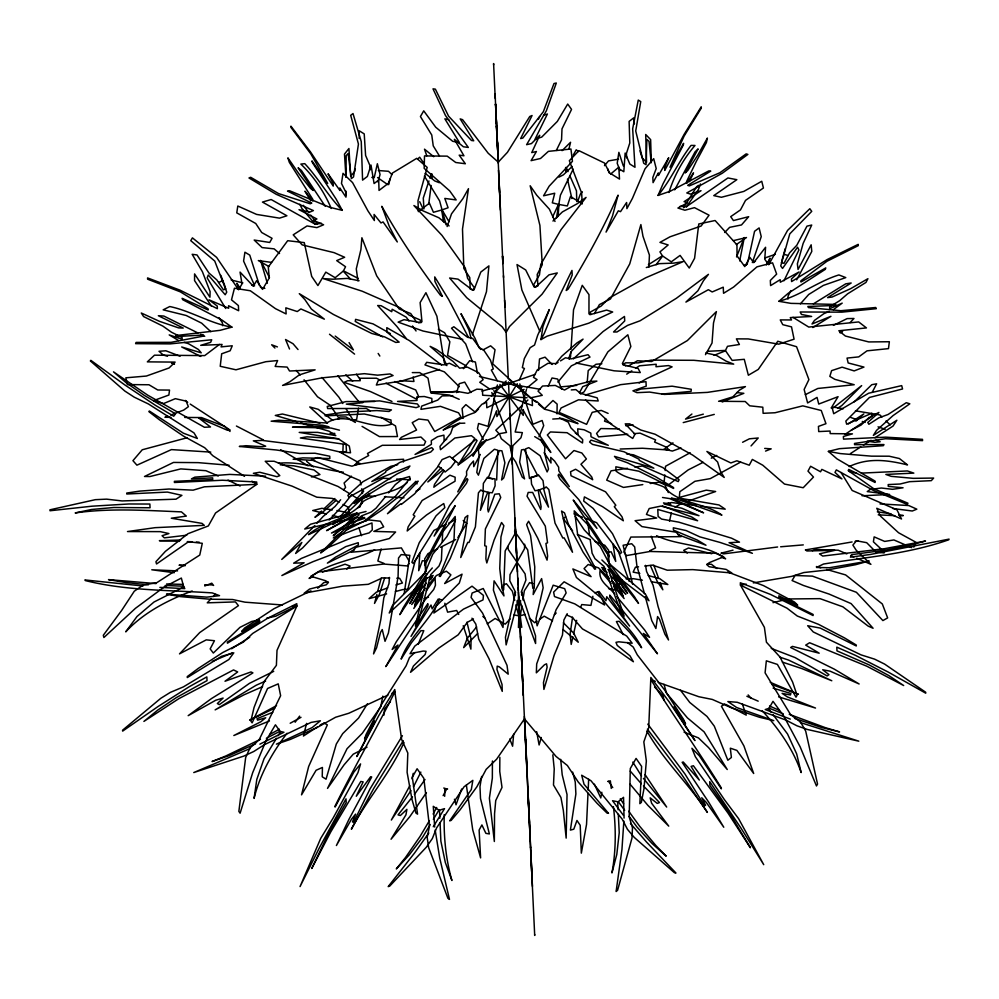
<?xml version="1.0" encoding="UTF-8"?>
<svg xmlns="http://www.w3.org/2000/svg" width="999" height="999" viewBox="0 0 999 999"><rect width="100%" height="100%" fill="white"/><g stroke="black" fill="none" stroke-linecap="round" stroke-linejoin="round"><path stroke-width="1.5" d="M359.19 138.511L359.228 130.782L364.223 133.903L365.597 155.457L369.892 165.459L370.179 169.88M492.42 761.013L492.345 778.121L489.385 798.213L494.343 841.495L494.555 813.748L495.729 800.561L502.01 787.424L499.75 771.54L499.85 757.354M345.891 195.679L345.916 191.059M346.016 177.198L346.178 155.644L348.127 153.534L351.348 178.609L353.534 176.935L358.441 144.043L350.699 115.31L353.009 113.549L361.263 141.633L362.575 180.12L367.357 176.461L371.016 165.072L374.088 183.554L378.696 180.032L379.046 190.422L388.386 183.304L392.407 173.089L416.708 158.341L427.185 167.407L417.994 200.699L418.369 211.601L429.408 203.172L433.441 212.287L441.67 210.002L443.544 221.853M557.017 413.886L557.142 404.096L552.984 400.499L544.305 409.016L538.498 404.145M788.024 299.026L788.086 296.004L790.958 290.609M444.23 814.635C443.656 836.8 445.804 859.152 451.923 880.506L445.329 862.487L440.871 841.121L440.072 822.789M444.68 796.303L444.867 788.661L447.602 788.985M454.87 518.256L453.996 540.309L439.273 576.336L440.334 576.435L450.299 558.291L462.325 528.883L465.047 517.607L467.807 515.484L465.372 534.228L460.739 557.529L467.782 542.382L469.031 542.482L475.399 526.885L478.434 492.819L480.869 489.96L483.504 491.858L480.394 510.327L487.749 492.407L492.257 492.782L495.092 485.876L495.017 478.846L489.448 478.384M496.665 480.057L497.839 450.274L494.455 449.25L483.891 458.416L478.434 475.174L476.798 472.402L479.195 456.156L478.346 449.987L482.03 442.095M524.675 544.205L524.487 548.738L510.027 574.587L509.79 580.781L515.534 592.232L505.457 637.237L506.131 644.904L518.831 597.227M648.9 267.083L649.412 255.057L642.969 236.239L640.883 224.575L629.732 263.911L610.476 298.963L599.388 304.62L594.455 313.611M342.807 453.109L343.181 444.505M442.008 546.74L441.383 560.289L439.023 566.046L430.769 574.562L418.918 619.218L415.397 626.011L426.673 578.034M442.22 542.232L442.707 531.705L444.992 526.086M587.999 793.293L586.538 824.375L581.331 853.146L580.207 825.286L576.96 820.466L573.788 829.207L570.392 830.094L575.886 793.93L575.262 782.055L572.677 772.102M588.149 790.184L588.661 779.307M558.141 216.433L558.891 204.458L567.32 205.956L570.491 196.516L582.28 203.858L581.63 192.969L569.343 160.702L578.945 150.674L604.557 163.062L609.527 172.852L619.505 179.071L618.893 168.694L623.813 171.753L625.149 153.072L629.857 164.061L634.977 167.258L632.667 128.809L638.261 100.075L640.734 101.611L635.714 130.956L643.693 163.237L646.028 164.685L646.877 139.423L649.025 141.334L651.211 162.787M570.829 352.21L570.541 356.755L569.243 359.116M571.028 349.188L573.526 309.802L582.255 285.339L588.985 294.63L588.96 313.886L591.358 314.385M389.398 577.434L388.998 583.566L383.803 597.902L380.819 619.492L373.551 653.92L376.586 647.802L380.532 632.392L382.242 629.57L385.027 641.308L388.399 633.054L398.077 576.698L398.526 558.016L401.161 554.607L409.852 555.332L404.22 593.431M623.863 821.091L621.94 849.562L616.121 891.52L617.582 890.296L631.992 838.036L632.479 827.734L629.208 816.92L630.294 768.543L636.076 758.416L641.62 766.408L639.86 803.646L641.346 802.422L643.993 788.698L646.341 761.001L643.831 741.895L648.713 727.784L650.849 677.459L669.08 701.735L694.942 740.596L674.2 708.366L674.113 706.693L685.551 723.863L683.578 719.48L664.722 690.122L637.3 654.869L633.241 647.077L627.434 642.507M624.063 818.094L623.526 797.327L617.707 802.147L618.094 809.789M538.523 370.417L539.522 358.991L545.067 357.167L552.097 364.498M513.636 734.277L512.599 746.241L509.752 738.998M587.137 382.904L588.211 370.592L595.953 364.273L601.86 363.723M664.797 474.9L664.035 483.528L667.582 485.576L688.124 469.955L703.109 462.337M665.172 470.579L665.546 466.258L690.159 452.734M533.728 588.523L533.179 594.555L541.62 578.608L543.156 587.787L536.001 618.793L537.125 625.836L553.171 585.189L564.697 588.673L566.146 592.944L556.156 609.627L536.688 663.948L536.338 672.827L544.443 664.797L546.54 663.798L547.127 667.095L543.468 682.567L543.906 689.41L554.058 655.581L562.449 635.114L563.886 619.992L567.207 613.698M383.928 715.097L384.49 709.128L390.459 701.573M403.359 462.038L403.633 459.24L381.331 460.576L354.982 464.872L357.505 461.713L368.668 455.544L367.47 453.496L382.292 445.304L424.001 445.129L425.636 441.57L420.929 437.025L399.563 439.498L401.361 437.312L416.571 430.032L412.225 422.652L418.793 419.018L427.984 420.104L434.702 431.518L461.014 416.983L458.553 412.812L440.447 406.331L420.916 409.34L421.653 406.118L437.737 400.087L442.107 395.904L452.784 395.679M428.771 203.784L431.143 185.489M572.564 617.245L570.079 634.353L571.203 644.405L572.902 636.887M646.316 267.532L659.24 263.661L673.651 263.124L683.154 261.626L645.616 277.822L609.34 297.977L601.086 306.106L590.446 312.013L589.885 314.697L606.63 310.09L612.674 311.988L588.786 323.177L547.077 336.188L540.971 339.585L542.882 326.798L549.288 309.528L537.687 335.277L534.552 345.017L530.182 347.677L524.313 358.616L522.352 367.57L524.438 368.506L519.492 379.645M521.89 606.068L518.431 627.547L519.155 609.078L520.616 600.586M522.877 599.937L524.35 590.734L529.595 582.629L533.004 583.666M481.643 776.41L479.995 786.563L480.494 798.438L489.373 833.928L485.889 833.353L481.905 824.962L479.12 830.057L480.606 857.891L472.714 829.757L466.371 785.089M358.516 408.154L356.631 419.493L353.047 420.055L345.979 408.628M521.59 594.929L522.077 592.095M556.418 218.157L560.402 195.205L573.214 169.093M601.823 792.269L600.786 797.964L594.368 784.153M382.804 696.128L380.794 706.693L362.375 733.191L347.04 748.713L327.522 788.398L344.081 764.822L353.221 754.208L367.033 747.152M739.685 260.939L744.292 237.537L736.538 256.943M592.869 596.266L590.921 605.394L581.743 604.57L580.619 607.33M412.075 778.795L413.261 773.276M355.244 168.644L354.595 171.616L350.686 176.249L348.926 148.514L344.493 154.083L345.941 176.898M748.039 261.064L754.57 231.281L759.103 227.922L761.238 236.638L752.359 262.587M497.377 384.977L488.099 426.373L478.571 423.501L477.472 428.708L483.266 439.46M669.505 521.166L671.365 512.874M573.588 633.878L576.648 620.354M388.686 184.653L390.06 178.971M568.943 149.001L570.566 142.27L562.075 150.662M306.581 723.376L303.434 736.026L317.407 726.922M407.48 590.471L415.122 561.113L419.805 553.234L418.693 570.704L422.352 560.714L424.625 560.901M376.873 594.467L374.513 603.421L379.283 594.605L384.64 578.096M377.659 591.483L381.193 578.059M526.461 389.485L515.172 432.018L522.365 432.617L520.941 437.762L512.937 445.641L511.788 456.955L508.753 462.312L503.696 478.009L501.548 479.995L504.882 462.787L501.91 450.811L499.363 450.586L488.049 478.259M768.481 263.773L769.979 258.129L766.383 264.885M377.997 182.018L380.045 174.5L377.36 163.736L374.2 177.735L371.828 177.397M381.131 548.975L377.847 561.001L383.966 563.374M781.742 261.164L785.202 248.701M456.68 392.632L459.228 383.691L464.71 382.118L470.866 392.57M541.271 737.512L539.11 744.979L536.688 731.705M424.175 580.494L414.647 605.918L422.552 580.619M424.875 573.189L425.799 570.204L425.786 564.073M472.39 334.777L486.476 291.671L488.911 265.884L480.781 272.09L473.951 289.922L471.428 289.41M359.802 507.142L362.487 498.976L367.957 495.954L375.474 496.341M428.946 180.981L423.276 198.064L423.963 208.866M429.882 178.134L431.306 173.863M447.127 226.561L451.523 213.836L462.837 198.714L468.481 188.661L462.5 229.071L463.836 268.419L469.78 277.622L470.167 289.148M568.743 358.504L571.141 351.561L583.066 339.123L577.022 342.869L561.688 356.306L555.806 363.636L548.001 363.299L537.25 369.955L533.466 377.322L537.1 379.608L526.848 388.024M461.65 789.01L456.019 804.807L454.445 799.225M700.449 183.966L698.401 189.548L686.488 206.83M577.684 201.373L580.332 194.143L582.355 191.771M418.169 644.343L423.801 630.656L420.929 630.694L411.388 642.844L401.111 659.103C409.353 636.288 429.945 621.153 439.535 599.325L442.445 599.962M538.973 436.838L543.706 425.586L542.12 420.504L532.929 424.263L519.805 383.916M404.008 742.457C390.172 773.588 367.07 799.05 351.361 829.232L373.801 788.298L403.296 740.709M648.376 264.747L662.387 255.781L659.939 251.885L668.181 244.955L659.964 242.382L670.017 236.8L701.123 226.036L709.065 215.21L694.48 207.655L684.889 210.227L677.934 208.042L687.512 202.722L684.09 201.648L701.023 190.697L690.359 194.068L686.8 192.944L722.277 173.239L747.864 154.42L746.153 153.883L719.929 172.715L689.36 185.889L687.737 185.377L710.751 171.104L708.728 170.941L670.341 191.184L658.066 195.429L663.061 183.754L683.328 145.005L683.578 143.344L669.992 167.245L684.09 136.126L701.298 108.079L701.236 106.806L684.153 134.316L664.747 170.429L664.622 167.782L668.731 157.73L658.441 175.462L658.316 172.902L653.071 182.655L652.822 177.485L656.218 168.581L653.696 158.666L645.042 168.781L632.417 198.389L626.91 208.629L626.61 202.51L620.529 211.651L618.344 210.814L606.043 232.105L612.512 215.946L618.056 195.142C603.783 227.76 586.55 258.891 568.094 289.173L566.196 290.497L572.202 274.937L571.977 270.429L560.314 294.106L544.305 333.366L540.971 339.585M420.854 772.102L413.499 786.775M668.905 192.507C674.375 175.237 683.166 159.278 694.979 145.467L691.058 145.417C678.783 161.139 670.878 179.982 658.066 195.429M548.189 386.226L552.035 377.984L557.642 379.046L561.588 389.148M605.706 418.569L604.495 421.166L611.688 423.801M552.672 216.82L558.503 204.383L552.31 202.834L554.72 193.232L543.568 195.792L549.15 186.201L572.439 161.338L570.941 149.013L548.401 151.361L540.534 158.479L531.093 160.652L536.413 151.511L531.755 152.585L539.747 135.277L531.468 143.569L526.623 144.68L546.341 110.827L556.318 83.004L553.983 83.541L543.344 111.713L522.852 138.062L520.654 138.574L532.067 115.509L529.757 116.496L507.43 152.323L498.251 162.138L488.186 153.234L462.587 119.668L460.189 118.893L473.713 140.784L471.466 140.484L448.588 116.184L435.364 89.136L432.992 88.824L445.517 115.584L468.319 147.44L463.386 146.778L454.37 139.311L463.936 155.782L459.19 155.157L465.347 163.749L455.731 162.487L447.215 156.144L424.513 155.931L424.163 168.344L449.7 190.896L456.156 199.925L444.792 198.426L448.089 207.755L442.045 209.877L449.026 221.703M689.31 181.693L693.531 172.852L686.663 183.366L686.575 181.556L696.365 161.276L706.38 142.62L707.392 138.049L697.939 154.882L687.762 170.542L685.227 172.902L698.114 148.901L695.092 151.848L674.687 189.847M783.978 280.769L798.913 249.962L797.564 247.165L782.542 268.431L780.731 265.934L789.759 233.903L811.737 211.351L809.827 208.716L787.549 230.432L768.718 264.723L764.747 259.24L765.584 247.277L753.696 262.637L749.874 257.355L744.792 266.621L737.062 255.931L736.95 244.855L715.122 220.504L698.776 223.988L694.58 258.316L689.248 268.032L680.107 255.407L671.291 261.838L662.674 256.031L656.093 264.698M409.852 785.651L391.346 820.042L410.939 790.609M538.374 119.268L539.722 116.521M556.331 150.449L561.55 139.823L562 128.859L571.553 109.403L567.707 104.058L557.317 121.453L541.745 137.088L535.102 139.061L547.402 114.011L543.556 115.272M872.339 392.058L876.623 383.803L871.777 384.702L854.295 401.76M579.408 392.882L582.717 386.675L596.903 381.094L589.722 381.431L571.515 386.113L564.51 390.035L555.294 385.427L542.544 386.026L538.024 391.133L542.295 395.342L530.107 397.927M796.702 279.795L811.787 251.436L811.151 244.805L798.051 269.443L797.364 263.848L803.159 243.369L811.712 225.05L806.967 226.136L796.79 245.279L789.56 252.884L783.99 263.349L781.355 262.55M480.307 454.458L473.751 466.658L473.476 461.051L469.967 465.084L466.521 471.516L466.695 475.149L457.742 491.858L466.958 478.459L467.894 479.607L466.458 483.341L449.463 505.756L434.128 536.113L455.132 505.606C445.654 525.349 433.179 544.093 424.65 564.522L424.687 565.372L442.707 531.83L455.182 516.458L455.319 519.343M455.394 520.791L446.965 536.475L432.704 554.233L425.549 571.603L403.246 607.692L399.85 614.66L426.71 573.726L409.865 603.608L427.722 573.301L432.305 567.969M433.116 814.06L436.688 807.479M443.119 795.629L446.69 789.035L443.768 788.024M913.785 547.115L916.345 542.482L898.551 532.742L880.544 516.196L876.772 508.279L901.523 518.981L896.965 509.852L852.184 490.484L841.071 472.539M573.214 155.145L576.211 149.813L578.471 151.536M705.481 354.67L712.037 343.019L713.498 323.014L716.408 311.613L687.362 340.572L651.635 361.538L637.449 360.764L628.284 366.146M409.016 563.399L407.555 565.946L383.653 564.048L318.644 571.94L310.801 576.273L325.537 580.706L328.446 582.429L326.236 584.815L309.565 589.073L304.22 593.169L342.757 586.151L368.294 584.315L382.492 577.859L389.647 578.046M515.771 532.43L505.169 550.961L503.646 589.76L502.247 589.335L499.737 568.593L500.974 536.925L503.871 525.699L501.548 522.502L494.055 540.197L486.813 562.961L485.876 558.891L486.376 546.253L484.715 545.754L485.377 528.958L500.749 497.465L499.25 493.793L494.817 494.218L488.349 511.975L487.712 509.128L489.06 492.669L483.079 490.871L483.366 483.429L487.425 477.26L492.707 478.858M746.191 265.235L747.714 262.55M402.41 735.714L370.005 788.96L353.584 822.277L352.472 821.915L355.569 814.123L351.536 819.118L336.401 845.529L349.063 819.155L371.715 776.972L370.617 776.76L356.268 796.253L363.161 781.88L360.801 781.455L330.781 831.867L311.738 868.481L329.458 831.568L346.191 802.559L346.016 798.838L319.343 847.839L300.05 886.575L320.704 838.386L333.092 818.094L357.954 772.652L360.577 763.91L353.796 772.215L335.077 807.067L335.027 806.118C354.133 767.507 375.499 730.381 394.88 691.895L394.767 689.547L378.883 715.446L356.793 756.568L374.4 722.527L374.325 720.853L364.56 739.023L366.096 734.465L382.105 703.471L406.118 665.784L409.428 657.642L414.797 652.547M429.408 820.654L420.017 836.488L405.519 857.479L396.303 868.918L409.203 854.957L422.565 837.299L430.269 824.487M425.012 779.52L414.373 794.467M433.354 819.367L438.748 810.401L444.518 808.653L433.254 826.735M276.511 738.261L264.048 758.703L256.818 779.395L254.083 798.388C259.852 774.487 272.203 752.697 287.038 733.266M278.059 735.714L280.394 731.88L275.437 724.812L266.109 740.484L252.697 772.639L240.11 813.186L238.861 811.4L245.654 757.554L249.925 748.039L259.103 739.809L280.632 695.704L278.234 683.865L267.557 688.486L252.123 722.876L250.861 721.066L254.058 707.467L264.236 681.393L276.398 665.346L277.01 650.349L296.89 606.043L296.778 603.696L267.832 618.144L227.397 643.206L227.347 642.057L259.69 622.015L259.615 620.342L241.746 631.405L244.618 628.034L273.976 608.716L310.939 590.821M517.245 383.678L496.89 416.595L496.615 410.826C490.484 426.81 480.007 440.484 472.927 456.156L481.518 443.294L486.288 439.747M683.616 207.767L696.615 186.738L698.526 185.352M423.314 591.47L413.798 608.478L422.664 595.891M430.606 579.732L432.23 577.122M367.445 703.771L358.554 718.094L342.707 733.616L336.313 744.018L326.049 779.195L322.24 776.797L322.427 767.444L316.109 770.266L301.536 794.854L308.666 766.483L327.347 724.874L323.763 722.789M457.904 537.549L466.758 523.376L463.199 520.504M622.315 580.157L615.834 589.959L608.541 588.598M426.411 792.657L409.815 816.645L391.046 839.235L405.956 814.809L406.905 809.34L400.362 815.534L398.052 814.897L412.45 796.877M426.223 590.846L435.102 578.259L435.439 585.252L433.728 589.497L424.413 600.736L396.266 641.795L392.132 649.487L397.989 645.029L385.814 666.62C399.725 645.541 413.461 624.325 427.847 603.683L427.959 605.993L411.014 636.4L431.019 605.032L432.18 608.878L438.199 599.075L439.535 599.325M428.821 832.979L414.622 852.934L388.186 886.613L389.647 886.175L426.373 847.164L432.355 838.511L436.638 827.846L464.123 786.7L472.839 780.369L471.328 789.535L449.687 820.841L451.161 820.391L460.189 809.689L476.86 786.825L486.151 769.367L496.59 759.24L524.475 718.893L524.363 716.545M295.13 722.24L299.625 716.121M359.178 514.685L320.604 552.922L326.76 548.626L361.563 515.871L371.191 512.05L376.086 508.166L385.676 496.416M463.386 368.681L469.68 360.726L475.387 362.025L477.472 373.301M351.548 494.855L343.968 504.408L329.133 520.017M410.015 478.284L395.292 496.478L364.635 520.816L365.11 521.328L381.805 510.114L406.83 490.247L415.472 481.868L418.231 481.193L387.475 513.711L400.786 503.808L401.336 504.408L414.61 493.868L438.186 466.446M388.549 492.882L395.254 484.665L402.422 478.971M476.61 626.897L467.295 638.249L463.661 647.627L477.584 633.603M557.892 382.118L571.328 365.871L589.997 357.08L587.999 354.707L571.116 358.866L565.459 357.779L560.514 360.889M340.647 499.75L335.015 506.505L323.139 516.446L316.958 523.239M362.038 502.972L358.079 507.729L360.439 505.744M366.983 497.04L369.955 493.481L362.525 498.214L344.006 515.734M604.495 165.647L608.516 160.901L618.556 159.178M425.562 588.236L411.713 604.47L421.553 588.723L426.398 583.191M427.535 585.913L436.438 575.486L446.378 571.216L450.886 574.862L444.642 583.566L462.05 574.175L459.328 583.029L436.026 606.281L433.878 613.036L472.015 586.163L483.454 595.404L483.017 599.924L463.474 609.128L414.772 646.128L410.027 653.708L423.189 651.048L426.061 651.298L425.124 654.507L413.399 666.058L410.552 672.277L438.648 648.164L458.204 634.802L467.245 622.365L473.476 618.98M337.887 419.255L339.86 416.983L346.029 416.97L355.382 422.465M429.308 579.87L433.179 575.449L426.96 578.171L389.21 613.024L392.182 605.956L425.661 572.027L424.687 558.928L427.984 553.646L437.687 548.713M800.399 303.846L808.691 294.493L823.351 285.414L845.778 277.597L838.873 274.937C818.056 281.368 800.236 295.667 778.908 301.311L790.958 303.371L835.139 304.408L836.325 305.419L807.841 306.468L808.441 307.58L840.858 310.714L875.711 307.505L876.335 308.679L841.92 312.15L800.162 311.988L801.46 314.435L811.638 316.471L790.259 317.595L791.52 319.955L780.244 319.905L782.791 324.675L791.508 326.873L794.08 339.185L778.733 344.168L748.214 338.923L736.388 338.873L739.397 344.505L727.497 346.303L725.474 350.424L707.404 351.311M751.048 445.929L758.229 437.987L749.412 438.811L742.594 442.27M343.519 489.747L345.592 487.475L344.093 482.992L351.423 476.161M314.885 525.499L281.755 559.415L301.848 542.457L295.629 553.471L302.647 547.889L324.9 524.475M334.927 522.327L332.867 524.55L338.561 520.891M340.047 516.77L363.648 491.208L361.725 489.135M850.161 322.527L853.97 318.481L847.115 318.606L833.416 325.362M211.251 598.601L207.255 602.834L235.414 601.91L238.436 605.644L199.725 632.567L179.508 653.883L206.269 639.86L214.46 640.709L210.165 648.9L213.324 653.034L239.96 627.36L251.536 621.528L259.103 619.867M213.249 596.478L215.247 594.368M441.321 467.682L427.822 481.968L443.081 469.88L445.067 472.028L450.949 467.357L455.469 461.426L452.397 458.104L475.936 439.41L477.06 440.621L470.766 451.91L457.967 465.022C468.019 458.316 478.009 450.199 485.876 440.759L494.955 437.375L498.988 433.628L495.816 430.207L522.365 405.219M724.7 232.492L729.632 227.347L741.508 224.937L748.676 216.696L733.428 220.567L730.706 216.658L740.484 209.89L745.529 200.374L763.436 187.999L761.75 181.269L743.855 191.396L721.39 197.278L713.786 195.617L736.825 179.683L727.921 177.959L686.238 206.781L680.119 206.318M510.139 619.018L505.194 624.15L495.129 618.493L487.237 623.888M478.533 409.028L475.349 412.262L465.884 404.62L462.087 408.579L463.136 418.319M483.853 403.646L489.173 398.251M491.308 396.091L506.206 380.994M565.559 516.683L563.386 518.818L572.614 530.881M554.47 614.685L556.206 612.986M552.971 221.041L562.412 211.913L577.31 203.671L586.063 197.402L560.926 229.795L540.771 264.398L539.46 274.9L533.553 285.04L535.427 287.337L549.05 274.825L557.267 272.939L542.057 294.193L509.527 326.498L506.143 332.33L502.21 326.848L466.77 297.752L449.637 278.022L458.004 279.133L472.764 290.297L474.413 287.837L467.582 278.296L465.297 267.969L441.995 235.402L413.911 205.532L423.226 210.951L438.848 217.745L449.113 225.949M572.19 166.433L563.386 174.85L558.978 177.098M321.603 511.051L314.947 517.332L323.039 511.85L336.388 500.137M323.826 508.966L334.915 498.501M869.417 417.17L861.138 425L851.248 430.207M524.575 403.134L527.897 400.012M317.657 588.274L323.788 582.604L327.922 582.03M573.414 358.878L603.071 331.556L624.487 316.446L624.712 320.941L613.561 331.993L616.945 331.98L627.584 325.387L640.084 320.779L676.398 298.276L708.441 274.338L703.433 280.769L697.901 290.771L685.913 302.085L708.366 289.698L712.187 291.958L723.251 287.175L723.551 293.294L733.603 287.063L756.967 266.845L772.577 262.824L776.648 274.101L770.341 280.444L770.591 285.614L780.182 279.683L780.306 282.23L799.088 271.953L791.47 278.921L791.595 281.581L827.11 259.578L858.216 244.355L858.278 245.629L826.947 261.288L800.898 280.794L800.948 281.993L825.773 267.932L825.274 269.368L788.136 293.344L778.908 301.311M855.968 421.128L863.835 413.911L848.338 423.913M417.557 159.128L419.667 157.205L423.151 162.238M346.778 569.118L350.112 566.083L345.042 564.21L322.452 572.14M355.557 517.207L333.254 535.714L352.747 518.356M610.614 174.076L618.856 167.133M374.625 549.85C353.746 561.076 327.535 561.913 309.091 578.483L313.099 576.573M833.503 407.717L861.662 385.602L841.77 405.582L837.849 408.116M691.907 414.036L685.526 419.105L703.333 414.148M219.468 344.43L204.708 355.594L154.495 355.182L147.34 361.863L175.1 362.1L169.068 367.969L146.378 376.049L125.837 377.809L127.385 384.578L148.951 384.752L157.755 389.985L169.53 390.085L168.868 395.042L153.534 400.636L163.649 403.534L175.337 398.663L186.089 401.123L188.399 406.68L183.666 410.089L170.692 415.06M833.341 309.678L842.207 303.122L829.707 308.716L829.62 306.905L839.635 300.699L847.627 293.806L865.958 282.442L867.919 278.696L850.636 288.674L832.13 297.028L827.572 297.627L851.173 283.004L845.728 283.841L813.386 303.871M724.774 703.845L721.415 706.268L743.918 745.928L753.683 773.501L736.875 750.399L730.331 748.189L731.393 757.479L727.834 760.227L714.31 726.173L706.967 716.408L689.747 702.447L680.481 690.247M359.99 500.099L363.324 497.727M537.1 621.116L534.727 622.752L529.333 618.106M539.472 619.467L544.205 616.171L552.559 620.804M736.363 244.53L746.478 237.537L733.478 240.597M665.309 448.164L672.976 442.857M845.079 434.328L872.052 416.408L871.865 413.236L846.653 424.213L845.841 421.066L869.455 397.452L902.559 388.961L901.697 385.626L868.643 393.231L833.703 413.736L831.917 406.818L838.074 396.678L818.755 404.058L817.045 397.402L807.617 402.947L804.145 389.46L808.903 379.608L796.565 346.703L777.784 341.258L758.266 369.43L748.363 375.237L744.267 359.315L732.142 360.402L725.586 350.786L714.085 355.319M626.685 374.15L631.818 370.816M635.676 368.306L639.535 365.796L656.193 364.26L655.981 366.745L668.518 365.584L672.102 366.858L646.803 378.534L639.135 382.992M319.955 725.274L322.502 723.613M850.449 453.571L860.763 446.903M863.348 445.242L871.091 440.247M874.962 437.749L893.019 426.086L896.877 420.229L873.338 435.414L876.498 430.407L893.031 415.609L909.814 403.808L906.293 402.709L888.011 414.51L878.845 417.844L868.855 424.288L867.781 422.49L878.92 412.45L870.778 416.496M231.618 648.751L249.725 637.2M555.569 363.998L558.041 362.437M446.715 439.185L444.193 440.759L443.918 435.152L437.587 436.713L431.268 440.634L431.443 444.268L415.047 454.445L431.78 447.639L433.391 449.375L430.731 452.035L399.95 462.375L385.676 471.216L385.726 472.227L371.815 481.518L409.94 466.009L407.929 468.781L397.677 473.613L370.754 490.284L354.071 502.684L354.108 503.533L387.088 483.104L409.627 476.535L409.765 479.433M407.267 482.467C394.905 493.806 376.898 492.582 363.374 501.361C350.487 519.705 324.775 520.342 308.529 534.64L352.135 514.31L357.355 512.949L326.586 530.631L359.141 513.211L366.046 511.476M812.811 327.547L830.943 316.321L812.012 323.988L814.51 320.367L823.875 313.661L829.282 311.388M840.321 332.842L842.632 331.406L839.722 332.542M459.852 423.276L452.684 427.647L450.649 433.504L439.972 446.416L440.484 449.712L454.895 437.999L471.428 435.689L474.775 438.399L458.903 463.811L449.725 456.381L442.095 459.59L438.124 465.934L444.068 470.741L434.503 484.403L433.828 487.225L449.887 475.187L455.144 477.21L455.057 481.231L422.152 500.474L413.199 514.797L414.847 516.133L408.116 526.91L407.192 530.981L426.561 514.972L443.743 503.546L444.842 507.592L436.051 515.846L419.18 542.857L411.913 562.337L413.311 563.473L433.978 530.382L446.141 524.338M580.494 393.956L584.103 391.833L607.879 351.873L627.847 334.777L630.856 346.503L622.377 363.524L625.824 366.059M362.35 516.92L358.441 519.193L364.173 517.395M675.012 507.192L681.793 503.346M416.009 491.158L420.005 488.948M269.93 734.39L279.383 729.195M290.197 723.251L300.999 717.319M276.536 705.631L249.663 720.167L274.825 708.141M482.917 349.962L490.634 345.829L495.042 349.725L492.682 363.786L528.971 396.89M260.477 739.297L225.712 756.018L212.038 761.55L229.508 755.469L255.594 743.805M266.358 738.273L279.807 731.355L283.941 732.267L259.865 744.155M440.459 547.302L455.719 539.547M711.276 458.191L716.72 455.419M448.838 523.001L455.594 519.642M649.687 550.824L655.581 547.889L651.186 536.226M296.216 606.056L275.749 616.196L266.671 618.206M524.088 389.385L486.813 407.767L486.525 401.985L481.843 404.333L474.463 412.749C463.149 416.396 452.472 423.002 443.119 430.045L458.728 423.339L464.835 423.151M805.319 394.642L817.856 388.461L854.207 384.715L834.877 379.345L829.832 376.386L831.605 370.641L842.082 367.17L854.17 370.916L863.96 367.083L848.163 362.962L847.04 358.092L858.753 356.88L867.02 350.836L888.473 348.626L889.36 341.745L868.755 341.933L845.391 336.039L838.835 330.756L866.445 327.909L858.69 321.928L808.753 327.073L792.994 317.345M354.533 549.775L327.372 563.124L335.489 557.155L358.354 545.004L358.241 542.694L345.779 546.615L332.679 554.195L313.137 561.625L281.868 575.549L304.108 562.774L293.644 563.186L301.198 558.503L352.297 537.549L369.131 532.892L372.302 529.92L371.953 522.939L333.316 537.962L341.571 532.317M345.579 530.369L366.945 519.917M740.659 462.075L710.314 478.608L694.942 481.293L679.819 491.72L679.32 497.427L706.318 490.159L715.646 491.508L689.16 500.774M269.48 720.941L233.828 735.526L260.789 721.79L265.722 717.757L257.567 720.142L257.018 718.706L272.777 712.275M387.912 695.129L348.801 713.261L335.614 717.245L316.983 727.609L290.472 739.372L276.411 744.155L312.175 727.572L320.379 720.791L311.101 722.402L264.548 744.592L253.833 751.46L243.931 756.056L193.756 772.564L250.225 748.513M392.095 693.194L394.88 691.895L401.623 739.447L407.817 753.046L407.105 772.302L412.038 799.65L415.959 813.061L417.557 814.148L412.325 777.234L417.107 768.755L423.826 778.296L429.445 826.348L427.197 837.424L428.646 847.639L447.914 898.313L449.488 899.387L439.747 858.166L435.164 830.007M265.622 681.031L256.181 685.239L215.135 709.877L243.931 694.854L262.587 686.65M273.726 671.34L249.463 683.341L219.318 704.632L217.357 703.533L223.114 698.076L215.821 700.199L188.174 715.659L211.463 698.588L252.934 672.889L250.999 671.952L225.012 681.243L237.687 671.94L233.541 669.942L178.784 698.701L143.893 721.415L157.68 710.139L176.473 697.514L207.03 680.631L206.843 676.897L189.186 686.75L158.054 706.518L122.627 731.118L122.59 730.182L160.814 698.289L170.292 692.407L183.366 686.9L228.858 659.54L233.803 652.822L221.553 656.343L187.288 677.572L187.238 676.623L198.214 668.456L222.839 652.472L243.232 642.182L252.747 633.403L296.89 606.043L292.545 605.719M812.412 550.686L815.259 549.438L838.311 550.237L846.815 553.921M218.719 282.43L222.752 280.657M212.35 661.35L232.305 652.896M503.121 585.077L506.406 583.728L512.387 591.308L514.722 600.324M225.949 288.786L223.389 289.822L216.87 279.932L208.953 273.039L197.015 254.945L192.183 254.308L202.41 271.728L210.102 291.583L209.94 297.215L194.58 273.913L194.568 280.582L211.413 306.119M722.202 401.948L743.843 393.319L736.65 392.557M192.195 590.983C167.732 600.149 143.719 612.512 125.737 631.843L137.025 616.47L154.021 602.01L183.716 586.95L181.343 578.059L164.236 586.975L135.452 608.316L103.896 637.524L103.297 635.277L121.641 610.464L134.278 591.233L143.132 585.077L156.818 582.667L199.763 555.057L202.285 543.306L188.524 541.733L156.531 563.973L155.919 561.7L165.384 551.373L187.962 533.703L208.341 525.949L215.559 512.999L256.78 484.34L256.668 481.993L222.377 480.232L174.425 482.492L174.375 481.343L212.725 479.532L212.65 477.859L191.458 478.858L194.88 477.147L229.695 474.4L265.634 476.186M204.77 585.976L211.763 583.191L213.611 585.476M765.534 451.098L771.191 448.851L764.697 448.414M636.6 390.659L640.671 389.086L672.09 386.176L691.258 389.285L691.071 391.383L661.813 394.093M167.807 416.158L164.922 417.27L171.016 417.32M387.699 587.849L376.448 592.107L369.043 598.638L386.625 593.918M681.018 447.977L672.339 451.061L664.035 449.051M744.068 265.309L746.915 264.31M752.609 262.3L755.456 261.301M765.421 257.792L775.386 254.283M492.195 389.235L535.389 374.275M360.04 463.399L351.973 466.183L317.694 457.567L311.476 459.627L360.177 480.681L360.964 484.94M594.929 592.769L599.075 591.47L605.968 600.674L606.755 596.728L629.607 626.086L609.877 597.402L609.765 595.092C626.011 614.285 641.658 634.115 657.467 653.796L643.331 633.441L649.55 637.325L644.717 630.069L616.858 596.615M418.456 322.864L421.953 321.778L420.117 302.597L425.924 292.719L436.913 316.246L444.318 362.724L445.829 364.947M439.46 369.455L402.235 380.831L376.336 385.04L378.159 380.706L393.082 375.524L390.047 373.951L377.597 375.174L364.385 373.676L321.903 377.872L282.58 385.427L289.922 381.718L299.35 374.887L315.135 369.855L289.548 371.016L287.163 367.095L275.15 366.433L277.635 360.539L265.871 361.7L235.964 369.805L220.23 366.283L221.678 353.783L230.157 350.761L232.268 345.779L221.041 346.89L222.078 344.43L200.712 345.329L210.652 342.332L211.726 339.772L170.18 343.881L135.602 343.656L136.114 342.42L171.091 342.332L203.084 336.176L203.571 335.002L175.125 336.638L176.224 335.527L220.105 330.332L231.905 327.148L221.978 320.08L182.742 299.712L182.105 298.326L208.129 309.99L208.067 308.778L180.282 291.833L147.627 279.196L147.565 277.922L179.957 290.135L217.382 308.691L217.258 306.044L209.003 299.812L228.671 308.279L228.546 305.731L238.649 310.739L238.386 305.569L231.506 299.85L234.44 288.236L250.349 290.771L275.524 308.691L286.126 313.948L285.826 307.829L297.277 311.551L300.849 308.941L324.363 319.156L311.351 309.028L304.882 299.588L299.288 293.656L333.441 314.473L371.715 333.454L384.578 336.863L395.791 342.432L399.163 342.12L387 332.168L386.788 327.672L409.54 340.696L441.658 365.097M524.999 614.385L519.617 616.008L514.085 614.909M395.929 584.939L402.422 583.004L399.662 578.309L396.803 578.234M585.327 395.03L620.566 384.665L645.991 381.668L646.203 386.163L632.941 390.821L636.95 392.669L649.562 392.07L664.36 394.418L707.417 392.382L745.441 386.601L739.485 390.122L732.866 396.84L718.606 401.286L745.229 401.511L749.712 405.806L762.811 407.205L763.111 413.311L775.037 412.749L802.784 405.856L821.253 410.489L825.961 423.688L818.443 426.411L818.705 431.58L830.069 431.044L830.194 433.591L852.459 433.866L843.393 436.476L843.531 439.135L885.638 437.15L922.502 439.348L922.564 440.634L885.439 438.723L854.507 443.456L854.57 444.667L883.99 444.555L883.378 445.679L839.335 448.688L828.383 451.398L836.962 458.841L875.099 481.118L875.124 482.467L848.788 469.418L848.176 470.566L873.75 488.723L907.941 503.209L907.292 504.42L873.213 490.334L836.338 469.892L835.002 472.402L841.945 478.908L821.84 469.38L820.554 471.778L810.601 466.271L807.991 471.141L813.486 477.072L803.208 487.737L784.502 484.078L762.786 465.222L752.334 459.428L749.262 465.197L736.875 460.789L730.868 462.949L706.892 451.461L717.632 462.025L720.491 471.403L724.225 477.435L692.757 455.132L655.057 434.228L640.709 429.982L629.657 423.863L625.224 423.876L634.989 434.203L632.717 438.449L611.288 424.375L585.551 399.95M311.451 476.973L319.93 474.55L313.973 469.955L293.581 465.784L280.282 464.822M424.225 598.326L428.496 597.102M481.968 391.071L510.014 383.441M349.475 513.661L310.539 524.25L304.72 529.033L330.344 523.376M187.125 437.749L142.245 449.775L132.942 460.676L136.925 465.172L171.416 449.6L210.789 452.11M395.417 591.558L402.747 589.597L408.628 589.173M683.229 422.589L714.273 414.398M733.016 550.174L721.028 553.171L723.688 553.858L777.609 546.99M772.989 602.659L788.124 598.963L820.054 598.651L842.881 606.83L868.231 626.161L873.089 628.259L851.098 603.596L829.07 594.068L803.446 585.464L792.07 580.544L795.104 575.486L812.462 576.136L856.405 592.295L882.891 620.579L887.649 617.894L882.317 603.958L845.629 574.924L826.635 569.467M831.056 407.892L834.053 407.192L843.218 408.753M397.739 464.697L390.884 466.283L362.912 481.73L347.864 495.404L348.888 497.14L383.141 478.221L390.684 478.671M855.094 541.371L858.041 540.696M333.354 522.714L357.467 517.395M607.667 781.43L610.352 780.843L611.251 788.436M849.212 466.545C868.431 457.505 887.05 459.952 907.517 464.897L899.4 458.529L889.185 456.206L871.453 456.156L840.346 453.583L828.383 451.398M536.5 476.161L530.981 477.147L531.568 484.153L535.027 490.759L539.497 489.96L548.501 507.105L543.693 489.011L546.141 486.888L548.838 489.498L555.032 523.126L562.849 538.049L564.085 537.824L572.514 552.26L565.721 529.482L561.55 511.051L564.51 512.912L568.269 523.876L583.004 552.022L594.642 569.143L595.691 568.955L577.634 534.465L574.725 512.599M607.742 552.41L611.138 551.798L615.721 561.401L612.974 544.105L618.381 551.51L629.258 581.443M279.533 253.509L274.138 248.863L262.088 247.577L254.183 240.047L269.718 242.457L272.053 238.311L261.688 232.505L255.756 223.501L236.763 212.862L237.799 206.019L256.581 214.41L279.495 218.144L286.9 215.772L262.45 202.085L271.141 199.525L315.359 224.288L321.416 223.264M852.11 541.957L805.394 549.912L806.892 550.961L834.727 550.362L819.492 553.846L822.726 556.068L884.577 548.676L925.536 541.033L908.553 545.591L886.363 549.962L851.535 554.657L850.411 557.192L870.566 554.42L949.05 539.135L948.763 539.772C908.178 554.083 865.671 557.167 823.513 564.035L816.495 567.457L829.32 567.744L869.167 560.963L855.631 564.697L826.747 570.054L803.858 572.539L791.782 576.348L753.333 582.904M746.178 584.128L740.446 585.102L740.334 582.742L770.491 594.417L813.099 615.546L813.049 614.397L778.958 597.502L778.87 595.816L797.702 605.157L794.517 602.06L763.473 585.601L727.771 572.027M627.434 468.294L611.026 470.841L606.693 480.132L623.463 487.425L642.794 484.602M634.889 467.145L642.345 465.984L678.246 481.593L679.095 479.77L662.812 467.569L633.503 454.82L626.535 453.896M650.224 483.504L659.14 482.205L664.884 484.69L668.319 492.569M803.296 544.892L780.631 546.778M278.509 463.286C300.649 460.864 321.74 469.542 343.431 472.24M638.548 566.795L635.451 567.17L633.141 572.115L639.797 573.426M644.742 566.046L652.497 565.109L667.232 570.204L692.806 569.617L731.83 572.976L726.111 569.405L709.128 566.733L706.705 564.572L709.44 562.574L723.676 556.768L715.446 553.196L650.024 551.473L626.41 555.606L623.875 552.01L630.856 537.062L681.106 536.638L675.824 532.167L641.92 526.585L635.089 520.704L656.68 518.031L646.44 514.423L649.2 508.528L661.001 506.081L698.988 515.684L681.892 508.254L664.21 504.045L671.628 502.559L696.128 505.581M186.701 535.214L164.348 537.862L162.05 535.714L168.893 533.553L160.252 531.63L127.497 531.555L155.12 527.672L204.296 525.349L202.035 523.389L171.279 518.219L186.313 516.083L181.431 511.875C146.066 510.464 110.39 507.954 75.175 512.937L91.546 509.49L113.836 507.504L150.05 507.767L149.875 504.045L128.946 503.971L92.033 506.193L50 510.751L49.95 509.815L95.342 499.675L106.593 499.15L122.065 500.936L175.999 499.188L181.905 495.354L167.407 492.082L126.773 494.006L126.736 493.056L139.76 491.108L168.968 489.023L193.119 490.159L204.42 486.813L256.78 484.34L251.873 481.143M560.402 386.913L576.66 385.402M625.699 425.699L633.191 425.012M627.759 434.24L598.538 436.888L596.578 433.491L600.836 428.534L619.255 428.908M633.903 433.678L640.059 433.129L655.594 439.885L654.582 442.045L666.283 447.127L669.105 450.037L642.469 448.251L620.154 449.026M571.278 389.922L575.836 389.598L580.581 393.344L597.165 397.827L598.201 400.974L578.496 399.812L561.088 407.979L559.04 412.362L586.6 424.35L592.195 412.35L601.236 410.414L608.116 413.399M552.747 419.056L561.863 418.469L578.021 423.663C568.056 417.545 556.818 411.975 545.204 409.403L537.05 401.723L532.167 399.837L532.455 405.606L493.631 390.821M861.388 473.126L907.404 470.954L913.835 473.114L885.851 474.438L891.233 476.348L913.148 478.334L933.628 478.071L931.293 480.656L909.552 481.68L900.062 484.016L888.186 484.577L888.273 486.388L903.071 487.787L892.544 489.31L881.355 488.024L870.229 489.423L867.257 491.583L889.672 494.468L862.025 495.779M899.212 515.746L903.333 515.546L898.738 514.897M180.657 540.009L159.353 540.671L179.52 541.333M626.073 578.871L633.453 578.696L642.419 580.219M334.827 433.391L330.182 433.479L334.49 434.353M412.3 372.602L419.717 372.59L428.022 378.146L430.544 391.833L458.753 391.783M374.575 401.511L346.029 401.573L327.247 406.468L327.635 408.554L366.283 408.466L370.267 410.851M184.728 417.432L201.473 417.57L224.7 426.398L230.02 431.468M229.033 465.234L198.189 462.637L173.489 462.437L144.505 476.486L149.95 476.523L180.769 468.906L205.869 470.691L218.294 476.011M183.317 584.403L166.621 583.965M204.683 584.765L212.325 584.902M185.277 565.384L179.046 565.234L185.24 565.634M187.275 541.595L191.933 541.745M156.056 583.591L108.516 579.62L125.849 582.554L148.364 584.815M165.147 585.489L183.479 586.213L184.827 588.623L159.89 587.387M177.56 570.891L151.786 569.78L174.263 572.714M707.28 564.123L711.438 564.298L716.982 568.518M878.246 514.86L894.829 515.659M384.478 496.79L403.996 497.789M527.047 397.752L482.679 395.242L482.405 389.46L476.848 389.185L468.056 393.331L455.956 391.196L450.099 392.132L433.141 391.87L430.919 393.019L449.4 395.042L459.215 399.338M880.019 503.921L908.728 505.531L916.82 509.165L912.287 511.013L892.831 508.503M400.199 380.656L413.936 381.468L413.124 377.035M314.623 460.477L293.132 459.228L302.759 457.867L329.857 458.541L329.745 456.231L315.01 453.234L299.475 453.459L276.336 449.987L239.323 446.441L245.991 445.704L262.587 446.753L265.684 446.178L253.321 440.846L262.287 440.422L322.764 447.977L342.682 452.647L346.441 451.498L346.104 444.518L300.362 437.987L306.993 436.838L338.711 438.748M396.715 479.033L410.277 479.845M196.341 542.007L199.188 542.207M378.384 170.529L388.524 171.291L391.87 174.55M282.405 604.969L244.955 602.172L232.592 599.512L209.553 599.2L180.282 596.59L166.471 594.143L206.793 597.152L219.543 595.654L212.238 592.907C169.618 590.034 127.023 590.983 85.265 580.556L84.915 579.944L143.019 585.988M358.978 517.557L364.997 518.169L347.777 524.038L331.468 533.041L368.381 519.892L380.382 521.228L383.678 526.835L373.826 531.393L395.592 532.017L389.348 538.523L356.119 547.265L351.273 552.21L401.373 547.902L408.978 560.826M700.724 506.156L725.224 509.165L718.98 504.957L677.697 497.827M884.14 552.947L875.761 551.873L866.682 542.682L856.455 540.771L852.884 545.104L856.18 550.199L870.916 564.348L856.742 558.216M271.566 262.4L258.341 260.577L269.081 266.596M877.309 511.838L891.083 513.811M332.417 509.84L321.878 508.316L312.712 510.539L326.336 513.898M336.938 510.489L349.438 513.011L348.389 507.38L343.044 504.383M867.269 441.183L874.749 442.295L880.156 441.745L875.848 440.134M662.524 497.477L669.555 498.563L703.608 512.824L671.303 498.126L676.623 498.976L721.927 515.109C704.407 502.422 678.771 504.183 664.198 487.15C648.863 479.707 630.219 482.017 616.046 471.141L615.834 466.795L638.861 471.216L673.613 488.449L673.576 487.587L655.781 476.823L627.409 462.762L616.77 458.916L614.485 456.356L653.87 468.194L639.16 460.264L639.11 459.253L624.063 451.785L592.482 444.393L589.572 441.995L591.008 440.122L608.291 445.317L591.008 436.725L590.834 433.104L584.165 429.795L577.734 428.833L578.009 434.44L575.337 433.116M855.444 410.814L879.882 414.947L881.942 416.933M651.398 581.743L667.844 584.527L659.864 578.733L648.251 575.536M502.559 382.804L540.234 389.31M359.078 280.744L347.315 278.396L332.892 279.208L323.289 278.609L362.187 291.209L400.187 307.854L409.165 315.172L420.304 320.042L421.103 322.665L403.996 319.668L398.139 322.128L422.977 331.006L462.799 339.41M576.011 362.999L614.123 370.816L640.297 372.577L638.086 368.431L622.752 364.672L625.636 362.824L638.149 362.874L651.173 360.139L693.868 360.302L733.716 364.123L726.061 361.114L716.058 355.207L705.756 352.972M663.498 502.884L670.841 504.445L668.094 503.171M782.379 662.1L801.722 668.518L831.792 680.756L788.598 660.102L780.219 657.267M448.801 119.743L444.867 118.856L459.465 142.632L452.684 141.296L435.701 127.198L423.726 110.852L420.417 116.533L431.755 135.002L433.241 145.879L439.435 155.969M231.905 327.148C210.152 323.526 191.084 310.976 169.768 306.531L163.174 309.827L186.214 315.497L201.661 323.164L210.814 331.68M479.47 376.486L522.402 386.938M319.942 423.151L282.38 414.011L275.299 415.434L297.652 421.99M468.244 336.963L448.576 299.375L434.74 276.91L434.952 281.418L442.407 296.341L440.409 295.204C419.193 266.795 399.113 237.412 381.83 206.293L389.335 226.486L397.302 241.958L383.067 221.928L380.981 222.952L374.076 214.435L374.375 220.554L367.932 210.876L352.56 182.592L343.007 173.339L341.483 183.441L345.704 191.983L345.954 197.153L339.822 187.937L339.947 190.497L328.047 173.814L333.092 183.429L333.229 186.089L310.514 151.96L290.934 126.174L290.996 127.46L310.739 153.759L327.722 183.416L311.963 160.889L312.362 162.525L336.188 199.188L342.257 210.352L329.645 207.268L289.523 190.734L287.512 191.084L311.763 203.122L310.19 203.784L278.521 193.556L250.662 177.285L249.001 177.984L276.236 194.305L313.399 210.577L309.94 212.038L299.013 209.678L316.895 218.981L313.574 220.379L323.601 224.775L316.87 227.61L307.068 225.949L293.219 234.84L302.135 244.88L334.116 252.66L344.643 257.267L336.688 260.614L345.542 266.733L343.469 270.841L358.241 278.459M332.392 515.397L338.449 516.895M231.169 279.982L242.882 282.904M251.673 285.09L254.595 285.826M260.452 287.287L264.847 288.374M339.473 430.182L331.069 428.047L292.482 427.172L311.101 426.298L328.958 426.81L322.789 425.262L271.129 421.203L278.546 420.267L326.673 422.989C346.853 410.177 368.868 430.994 391.183 424.3L390.971 419.955L364.323 414.011L325.212 415.859L325.174 415.01L344.98 412.075L376.898 410.577L389.036 411.476L391.446 409.89L346.316 404.12L362.799 402.684L362.749 401.685L379.682 400.886L416.108 407.654L419.268 406.518L417.382 403.958L397.565 401.423L417.008 400.474L416.833 396.853L424.338 396.503L431.805 398.439L432.018 402.634M849.25 471.403L856.78 473.339M174.538 363.948L171.541 363.099L173.976 364.31M816.408 566.533L820.791 567.794M300.637 422.864L328.958 431.181L335.801 435.626L317.595 432.367L299.2 432.405L338.424 438.873L349.288 446.053L350.537 452.784L339.71 451.998L358.678 462.637M167.507 356.256L163.199 354.957L159.016 351.298L165.846 350.774L180.107 356.206M773.101 688.124L790.883 693.493L790.459 694.979L782.117 693.368L787.387 696.927L815.521 708.054L778.646 696.89M184.253 342.345L188.436 343.668L198.401 349.463L201.236 352.834L181.681 346.978L200.787 356.456M783.84 254.158L788.024 255.544M605.581 568.768L601.723 567.482L607.055 572.539M771.253 648.388L795.104 657.579L827.122 675.936L828.958 674.65L822.701 669.755L830.157 671.191L859.128 683.978L834.34 669.168L790.634 647.502L792.457 646.39L819.18 653.184L805.694 645.117L809.615 642.744L866.807 666.208L903.683 685.539L888.885 675.599L868.993 664.822L836.987 650.873L836.8 647.152L855.306 655.294L888.161 672.04L925.748 693.194L925.698 692.257L884.627 664.098L874.625 659.153L861.101 654.894L813.248 631.942L807.679 625.724L820.191 628.071L856.305 645.978L856.255 645.029L844.555 637.936L818.531 624.35L797.277 616.021L786.975 608.166L740.446 585.102L764.397 627.335L766.433 642.207L780.019 657.042L792.607 682.042L797.077 695.267L795.991 697.19L777.397 664.41L766.345 660.814L765.084 672.827L790.646 714.71L800.549 722.04L805.694 731.106L817.544 784.078L816.47 785.963L800.124 746.79L783.753 716.033L773.001 701.323L768.731 708.815L771.415 712.412M850.823 417.52L856.555 419.48M862.287 421.441L865.146 422.415M878.034 426.835L885.201 429.283M790.321 719.105L765.234 709.54L769.28 708.241L783.316 713.86M800.324 722.539L858.803 741.171L807.267 729.445L796.99 725.811L785.676 719.979L737.25 702.285L727.859 701.548L736.65 707.529L773.8 720.666L759.365 717.232L731.867 708.016L712.337 699.45L698.838 696.728L658.204 682.367M655.307 681.343L650.961 679.807C673.888 716.295 698.638 751.236 721.29 787.886L721.328 788.835L699.425 755.893L691.907 748.263L695.354 756.718L724.375 799.612L738.598 818.656L763.723 864.672L740.871 827.934L709.715 781.655L709.902 785.389L729.282 812.686L750.399 847.764L728.009 813.111L693.393 765.746L691.096 766.395L699.312 780.057L683.229 762L682.155 762.312L708.678 802.172L723.776 827.234L706.231 802.372L701.748 797.776L705.569 805.244L704.495 805.706L685.027 774.088L647.777 724.125M711.75 553.758L688.536 547.989L683.691 550.337L687.3 553.034M721.478 557.292L725.636 558.803C705.456 543.506 678.346 546.241 656.58 535.689M277.41 346.903L271.653 344.78L274.937 348.039M772.177 684.665L798.351 694.255L770.241 682.317M662.462 505.969L691.658 516.97L697.627 520.754L657.779 509.44L658.116 516.433L661.563 519.08L678.733 522.14L731.53 538.174L739.497 542.132L729.058 542.707L752.397 553.321L719.979 542.42L699.837 536.863L686.088 530.544L673.326 527.809L673.438 530.119L697.339 540.072L705.981 545.242L677.697 534.515M574.138 514.048L582.567 517.295M585.389 518.369L596.64 522.702L620.329 553.696L621.615 552.435L612.537 533.728L593.194 508.429L583.678 501.036L584.39 496.903L602.547 506.668L623.339 520.779L622.027 516.82L614.31 506.718L615.821 505.232L605.569 491.82L571.016 475.749L570.554 471.753L575.586 469.243L592.694 479.732L591.758 476.973L580.943 464.273L586.401 458.941L581.855 452.997L573.963 450.524L565.534 458.778L547.34 434.977L550.424 431.955L567.07 432.704L582.517 443.007L582.704 439.672L570.866 427.822L568.281 422.19L559.49 417.907M577.347 534.44L590.347 539.585M594.692 541.296L604.807 545.292L608.591 550.249L608.866 563.386L645.366 594.005L649 600.749L608.154 569.617M439.335 182.742L434.727 180.919L425.174 173.376M684.078 732.18L698.463 737.911L708.566 747.602L727.247 769.517L704.095 731.855L687.387 717.844L666.57 693.206L663.998 684.34M394.73 381.556L415.709 389.96L418.631 396.416L415.896 398.838L386.001 383.191M794.542 718.356L821.603 727.497L839.585 731.917L825.436 727.697L789.26 714.322M566.558 614.947L572.302 617.394L582.454 628.933L603.184 640.396L633.403 661.75L629.982 655.819L617.22 645.429L615.983 642.332L618.831 641.808L632.155 643.219L626.735 636.113L574.787 603.871L554.482 596.553L553.621 592.095L564.123 581.805L604.595 604.982L601.81 598.451L576.435 577.497L572.889 568.943L591.096 576.648L584.053 568.581L588.186 564.522L598.476 567.832L609.402 578.446M227.972 480.144L240.135 486.026M911.775 547.677L893.918 539.947L884.664 541.421L874.15 536.875L873.401 541.82L884.44 552.097M851.073 555.756L853.908 556.98M746.877 696.266L758.191 701.161M769.505 706.043L779.395 710.326M347.54 519.13L353.234 521.678M391.958 401.473L370.467 391.583L344.18 382.342L347.615 380.744L360.214 380.719L359.765 378.259L376.486 378.221L380.569 380.357M197.902 332.942L163.824 316.046L158.341 315.721L183.217 328.059L178.621 327.897L159.428 321.316L141.284 313.012L143.594 316.558L162.912 326.136L171.516 332.242L182.08 337.475L182.168 339.298L169.206 334.902L178.659 340.584M200.637 334.29L204.72 336.326M263.374 439.935L236.413 426.024M455.969 366.546L449.45 363.261L443.918 364.872L426.723 362.325L424.962 364.885L444.38 371.865L459.303 386.775M726.111 704.557L746.241 715.109L742.394 704.183M339.036 502.147L332.342 498.414L316.795 497.19L292.083 486.138L253.371 473.301L259.79 472.252L276.948 476.698L279.82 475.636L265.235 461.263L274.088 461.251L338.062 486.488L349.662 493.693M438.349 329.208L444.605 332.742L449.837 341.758L447.552 355.394L466.046 365.796M390.372 333.629L373.039 323.876L355.594 319.355L355.244 321.428L382.692 336.875M335.202 336.076L353.409 349.925L349.076 342.62M280.632 449.675L308.117 465.809M362.05 426.386L379.42 436.588L397.477 436.551L395.517 425.949L380.906 417.207M534.715 436.625L541.058 440.484L550.811 452.472C542.282 437.55 530.581 424.912 522.964 409.578L523.251 415.359L499.912 384.49M352.247 495.292L358.691 499.3M190.21 404.071L230.17 430.082L227.335 430.219L198.551 417.832L210.514 426.985L204.408 427.26L147.727 395.179L113.499 371.865L126.011 382.58L144.293 395.379L175.562 413.836L173.726 416.221L155.694 405.494L124.937 385.015L90.847 360.352L90.385 360.951L124.85 391.059L134.278 397.19L148.414 403.971L194.006 432.904L197.352 438.474L183.404 433.191L149.326 411.001L148.851 411.613L159.178 419.605L183.366 436.026L204.658 447.702L212.862 455.744L244.518 476.361M489.535 388.898L479.745 382.305L483.129 379.695L478.658 372.714L467.332 367.108L459.615 368.181L453.047 361.438L436.513 349.513L430.144 346.353L443.194 357.605L446.878 365.622M377.572 177.585L387.687 184.603M332.63 420.317L318.206 409.303L309.752 406.955L327.51 423.251M185.252 400.424L187.7 402.297M329.508 334.24L354.583 354.121M482.854 616.445L484.752 617.969M306.593 461.338L313.411 466.883M433.753 156.718L424.5 149.163L426.76 155.719M563.074 629.57L578.259 642.22L573.751 633.216L563.411 622.802M509.49 379.82L511.813 381.768M514.135 383.703L536.176 402.197M345.829 374.887L352.659 381.206M610.264 575.561L614.522 579.607L625.811 594.355L611.6 580.569M601.873 559.964L606.93 564.835L627.547 593.331L607.966 565.159L638.536 603.384L634.49 596.778L608.903 562.949L600.137 546.328L584.303 529.982L575.274 516.408M886.051 420.929L890.171 424.912M641.333 783.753L630.244 771.103M643.468 785.963L659.502 802.547L657.267 803.408L650.162 797.851L651.61 803.208L668.743 826.123L647.926 805.406L630.144 784.252M654.557 686.987L663.124 695.978L663.973 700.386M350.549 279.121L343.194 271.129L335.177 277.71L325.799 272.14L317.919 285.564L311.688 276.398L304.27 242.62L287.687 240.697L268.294 266.995L269.231 278.034L262.55 289.385L256.618 280.657L253.334 286.263L240.047 272.09L242.008 283.928L238.586 289.76L216.621 257.392L192.42 237.874L190.772 240.672L214.748 261.064L226.761 292.095L225.2 294.755L208.242 274.987L207.168 277.897L225.737 308.504M342.257 210.352C328.084 196.166 318.431 178.159 304.757 163.661L300.874 164.086C313.923 176.723 324.176 191.783 331.256 208.454M296.079 370.379L300.212 374.937M748.139 694.929L751.173 698.338M762.274 710.826C778.858 728.783 793.181 749.312 801.173 772.564L796.665 753.895L787.524 733.978L773.214 714.809M630.456 823.451L646.465 841.982L675.948 873.026L674.45 872.726L634.203 837.349L627.434 829.295L622.177 819.093L590.958 780.706L581.68 775.224L584.028 784.215L608.503 813.336L606.992 813.036L596.99 803.221L578.259 782.042L567.382 765.521L556.031 756.43L524.475 718.893L534.702 935.451L534.665 934.515M298.027 349.538L293.032 343.731L285.552 339.51L289.523 349.001M321.965 377.447L338.911 397.202L342.844 403.546M611.126 583.341L600.112 570.466C598.026 581.48 609.203 586.75 614.872 594.23M614.123 586.85L624.138 598.538L612.137 581.293M315.259 224.363L301.785 208.279L299.862 204.258M337.887 375.861L359.465 402.497M641.508 776.011L632.817 762.087M643.443 778.396L666.67 807.042L645.042 774.55M413.973 589.997L421.366 599.138M304.046 379.795L317.507 396.778L330.244 405.307L339.273 418.693M406.243 338.511L396.903 326.473L377.672 305.519L381.094 305.706L391.745 311.7L392.145 309.253L406.293 317.207L408.953 320.966M602.847 569.068L604.695 571.503M303.284 205.307L308.866 212.7M310.739 215.16L317.257 223.788M623.451 815.346L612.549 800.723L618.468 801.91L624.687 810.339M629.12 816.345L637.1 827.172L652.06 843.493L666.221 856.168L655.968 845.641L639.56 826.123L628.733 811.238M480.744 349.438L472.727 338.461L467.544 337.287L453.846 326.76L451.523 328.234L465.684 343.868L472.44 361.775M647.389 729.183L681.193 773.788L707.392 812.424C688.91 783.865 663.561 760.664 646.852 730.981M412.512 325.974L416.059 330.981M514.547 531.193L527.697 549.9L532.867 588.374L534.215 587.824L534.765 566.933L530.544 535.539L526.61 524.625L528.621 521.228L537.724 538.136L547.065 560.127L547.614 555.981L545.929 543.444L547.539 542.782L545.304 526.136L527.047 496.228L528.196 492.432L532.642 492.432L540.746 509.502L541.096 506.605L538.211 490.359L543.993 487.987L543.006 480.619L538.399 474.862L529.47 478.509L525.499 448.963L528.771 447.627L540.122 455.756L547.127 471.928L548.501 469.018L544.58 453.071L544.842 446.853L540.434 439.335M416.471 322.015L410.714 313.536L399.15 308.941L376.698 275.861L361.888 237.75L360.914 249.563L356.281 268.906L357.929 280.819M356.493 374.188L359.865 379.208M608.578 781.393L612.749 787.612M620.254 798.813L623.588 803.783M544.193 452.759L551.011 463.012L550.736 457.405L554.595 461.088L558.641 467.17L558.816 470.804L569.305 486.588L558.878 474.125L558.066 475.349L559.852 478.933L578.846 499.65L596.977 528.421L573.226 500.024C584.527 518.793 598.688 536.276 609.115 555.819L609.153 556.668L588.074 524.975L574.238 510.826L574.375 513.723M325.274 206.343L301.398 170.442L298.114 167.795L313.199 190.472L310.464 188.361L298.876 173.726L287.874 157.854L289.323 162.325L312.712 199.213L312.799 201.024L304.982 191.196L310.726 200.799M240.26 288.411L236.875 283.304L238.898 288.773M218.993 317.62L222.365 322.727L222.702 325.724M471.965 618.194L475.849 624.15L478.708 639.073L488.986 658.653L502.26 691.37L502.047 684.515L496.953 669.467L497.227 666.121L499.4 666.932L508.204 674.163L507.017 665.346L482.567 613.099L471.066 597.427L472.102 593.044L483.229 588.498L502.997 627.447L503.459 620.329L493.419 590.134L494.08 580.856L503.971 595.928L502.31 587.012M378.159 353.446L379.845 356.044M424.413 176.124L439.622 200.911L446.166 224.887M415.547 481.368L417.033 483.903M497.29 380.694L491.321 370.067L493.294 368.943L490.484 360.214L483.603 349.875L479.021 347.64L474.975 338.236L460.989 313.698L469.006 330.282L471.103 338.649M597.777 591.858C609.378 612.674 631.243 625.824 641.608 647.752L629.857 632.529L619.243 621.328L616.395 621.553L623.289 634.652M586.713 522.152L588.111 524.837L589.585 535.277M537.874 475.911L524.013 449.425L521.49 449.887L519.642 462.087L524.575 478.908L522.24 477.135L515.734 461.988L512.212 456.943L510.002 445.791L501.273 438.698L499.388 433.703L506.505 432.43L493.906 398.264M458.728 614.435L456.668 610.476L447.614 612.162L444.83 603.246M419.692 201.723L423.027 208.679M269.48 277.572L260.577 260.389L267.357 283.241M555.007 221.466L549.425 209.216L536.725 195.217L530.157 185.752L539.91 225.412L542.27 264.71L537.212 274.438L537.899 285.951L534.203 287.075L525.711 269.967L517.02 264.56L521.878 289.997L539.972 331.581M254.245 284.69L243.594 261.076L244.917 252.21L249.762 255.12L259.503 285.614M566.196 167.495L568.006 171.603M569.817 175.724L576.46 190.821L576.798 201.648M650.399 565.546L657.267 581.48L662.849 589.81L660.202 582.567M610.377 565.884L608.566 561.575L607.879 553.933M613.386 573.076L623.026 596.078L610.601 570.342M220.829 275.349L225.437 287.437M619.954 170.592L617.22 163.299L618.868 152.335L623.326 165.971M518.493 597.24L535.601 643.518L535.539 635.826L521.291 591.957L525.924 580.019L525.099 573.876L508.291 549.512L507.892 546.515M491.808 392.57L492.857 395.417M653.821 565.184L658.603 578.221M607.679 168.706L609.103 172.839M608.428 569.442L624.15 616.146L620.004 609.715L604.02 566.383L594.979 558.678L592.095 553.171L590.209 539.747M463.211 625.711L470.891 649.138L471.053 639.023L466.97 622.24M358.828 527.634L361.476 535.714M639.922 150.799L642.232 158.029L646.553 162.275L645.704 134.49L650.636 139.635L651.286 160.951M644.492 593.768L636.838 565.422L634.665 546.865L631.705 543.718L623.114 545.267L632.642 584.153M645.304 596.753L651.748 620.616L655.893 628.521L657.579 616.57L659.54 619.218L664.909 634.19L668.518 639.984L658.054 606.405L653.071 585.189L646.54 571.403L645.566 565.334M514.772 592.444L515.521 595.217M517.032 600.761L519.28 609.078L521.74 627.384L515.896 604.832M567.457 179.058L571.878 198.539M361.75 489.21L362.537 493.469M434.677 827.035L433.279 806.318L439.535 810.564L439.86 818.206M613.423 806.643C616.058 828.658 616.021 851.111 611.937 872.939L616.808 854.382L619.23 832.691L618.319 814.372M634.402 123.963L633.791 117.82L629.12 121.391L629.795 142.982L626.46 153.346L626.585 157.767M552.822 754.857L554.233 768.968L553.483 785.002L560.938 797.477L563.349 810.501L566.158 838.111L567.032 794.542L562.212 774.812L560.689 759.34M531.168 859.14L531.68 871.615M431.868 173.801L432.13 177.872M493.656 64.823L493.593 63.549L495.154 96.766M496.94 135.402L496.466 125.911L497.027 137.949M497.377 142.145L497.465 143.956M496.715 129.957L496.778 131.169M496.84 132.83L496.965 135.477M497.14 139.323L497.265 141.883M497.402 145.105L497.652 150.275M499.113 181.993L498.813 175.886L500.412 210.09M502.747 260.464L502.522 255.956L508.329 378.846M509.952 413.598L510.227 419.38L508.479 381.955M515.434 529.008L515.571 531.905M518.006 583.965L518.044 584.827L515.559 532.055M518.743 598.451L518.956 602.647M519.905 622.864L520.017 625.162M519.955 623.551L520.142 627.197M525.699 742.257L525.861 745.516M526.036 752.459L526.123 754.133M527.859 791.083L527.922 792.219M530.069 837.174L530.257 840.908M530.506 846.84L530.556 847.801M495.317 98.651L495.092 93.819L502.897 263.561M495.504 104.171L495.591 105.894M496.303 119.593L498.326 163.074M498.501 170.23L499.562 192.42M524.637 719.068L526.773 765.222M528.821 809.415L532.442 886.375M510.177 418.381L512.187 461.138M511.925 455.02L517.445 571.878M518.419 592.195L523.289 695.254L518.181 587.112M504.607 300.212L504.932 307.13M514.897 518.056L516.545 553.284M517.719 577.897L518.344 590.933M526.773 767.944L526.997 772.864M528.259 798.838L528.708 808.228M529.458 822.377L525.536 739.285M530.756 850.624L531.031 856.518M520.554 636.113L521.953 665.883M522.689 681.243L522.152 670.891M523.114 690.159L525.749 746.041M527.784 787.037L530.132 836.775M495.979 112.812L498.389 162.825M496.441 123.302L495.541 103.921L495.566 104.695M497.839 153.484L498.251 162.138M512.337 464.36L511.513 446.703M495.679 106.731L495.854 110.34M497.39 141.658L497.552 145.267M503.471 275.712L503.546 277.447M521.266 650.961L521.291 651.598M565.634 167.482L565.759 171.566"/></g></svg>
